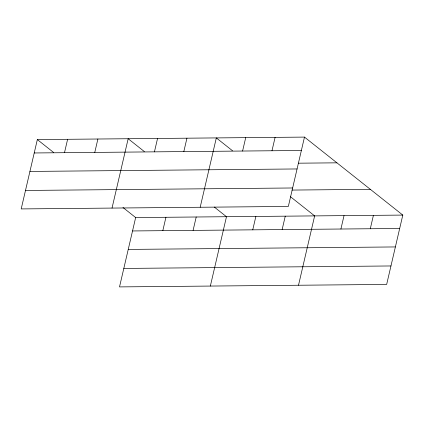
<?xml version="1.0" encoding="UTF-8"?>
<svg xmlns="http://www.w3.org/2000/svg" width="424" height="424" viewBox="0 0 424 424"><rect width="100%" height="100%" fill="white"/><g stroke="black" fill="none" stroke-linecap="round" stroke-linejoin="round"><path stroke-width="0.64" d="M37.339 139.576L21.2 208.921L288.346 206.44L304.485 137.095L37.339 139.576L53.562 152.444M64.496 152.688L67.612 139.295M94.775 152.407L97.891 139.014M112.031 208.078L128.165 138.733L144.388 151.601M122.981 207.506L135.654 217.56L119.515 286.905L386.661 284.425L402.8 215.079L304.485 137.095M154.437 151.856L157.553 138.457M162.816 230.672L165.932 217.279M183.82 151.58L186.936 138.187M193.09 230.391L196.206 216.998M200.186 207.262L216.325 137.911L232.548 150.78M210.346 286.062L226.485 216.717L214.316 207.066M242.592 151.034L245.713 137.641M252.752 229.834L255.868 216.441M271.98 150.764L275.096 137.365M282.14 229.564L285.257 216.171M298.507 285.246L314.64 215.896L290.308 196.598M340.912 229.018L344.028 215.625M370.295 228.748L373.411 215.35M34.222 152.969L301.363 150.488M298.401 163.187L336.926 162.832M29.924 171.434L297.07 168.953M25.498 190.456L292.639 187.975M291.993 190.074L370.353 189.343M135.654 217.56L402.8 215.079M132.537 230.953L399.684 228.472M128.239 249.418L395.385 246.938M123.813 268.44L390.96 265.959"/></g></svg>
